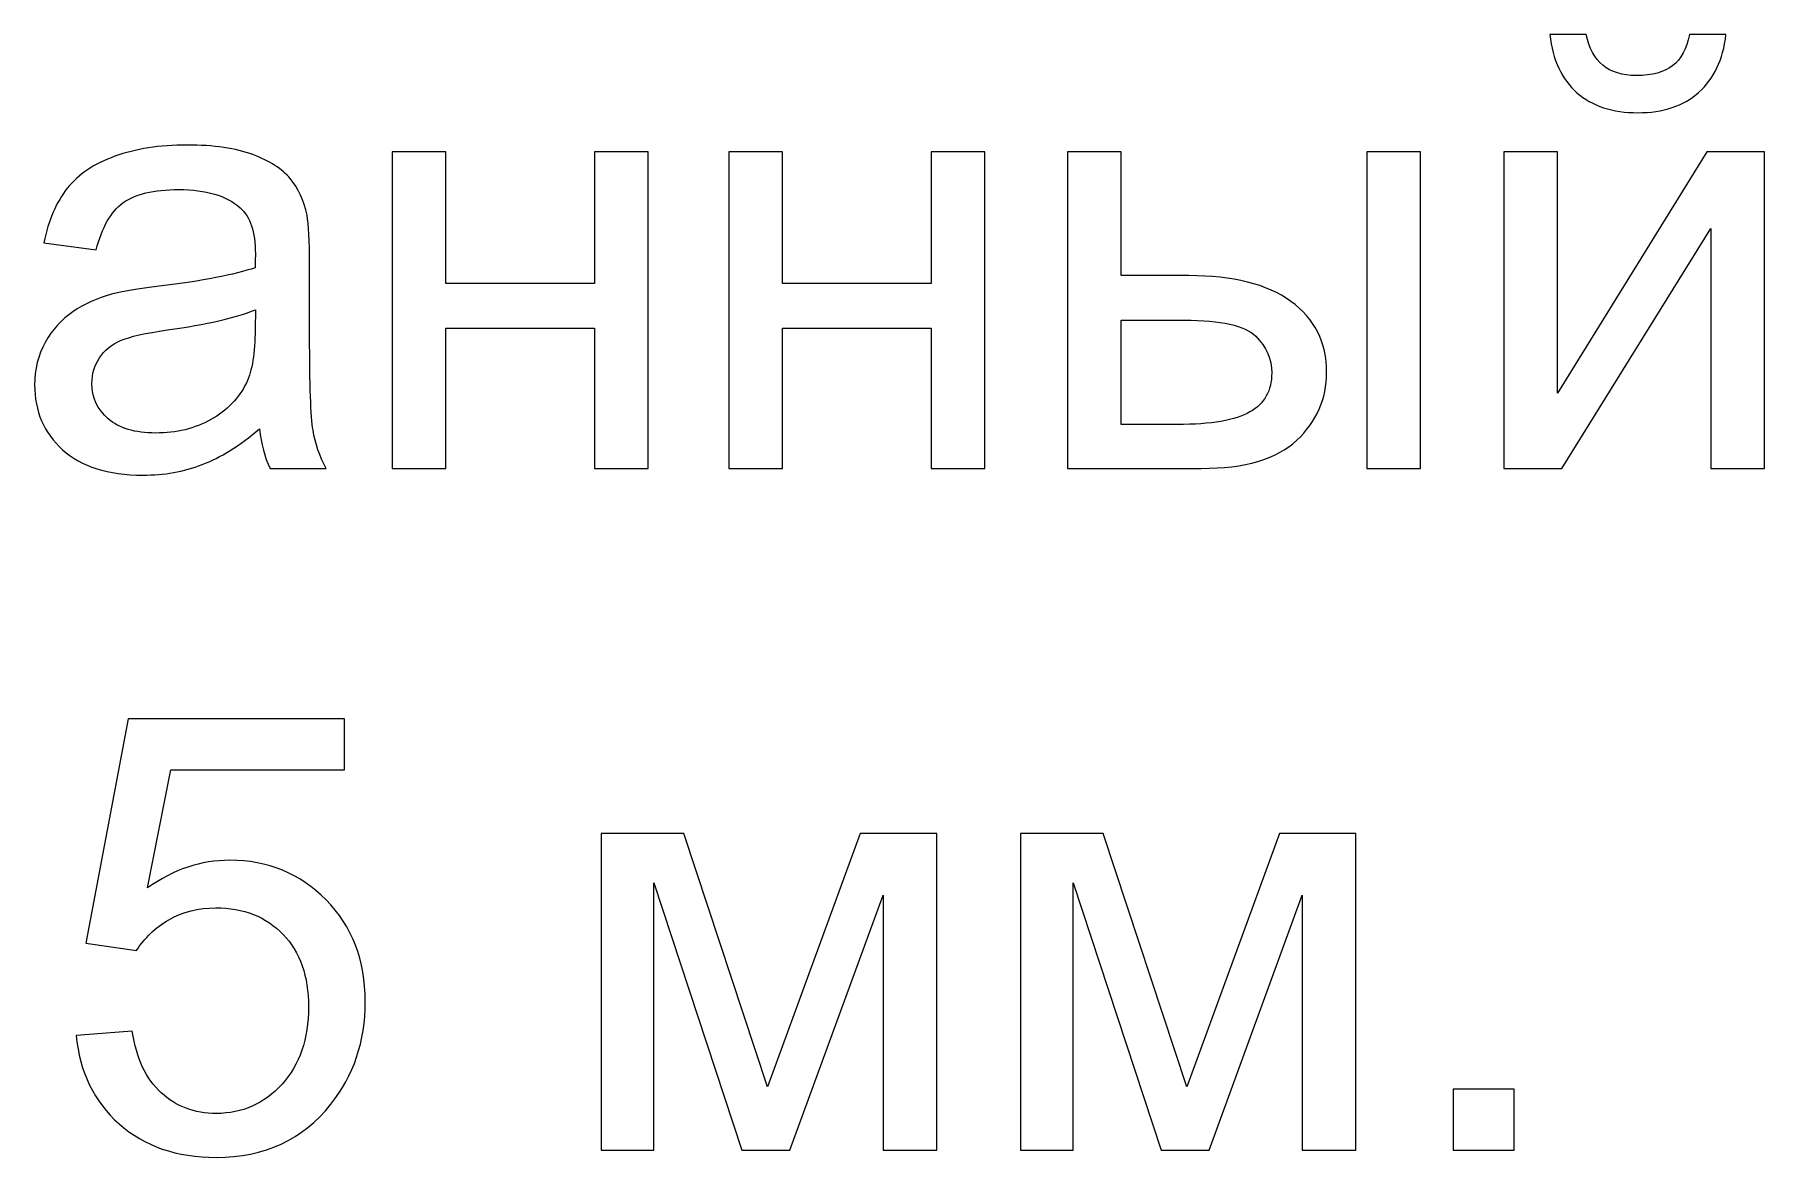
# Model space of a CAD drawing. Header units: centimetres. Extents: x 259 to 610, y 357 to 1252.
# Drawn here: x 296.47 to 306.47, y 1025.33 to 1031.82 of the extents above; entities that cross this region are included whole.
import ezdxf

# ---------------------------------------------------------------- set-up
doc = ezdxf.new("R2010")
doc.units = ezdxf.units.CM
doc.header["$MEASUREMENT"] = 0
doc.layers.add('layer 1', color=7, linetype='Continuous')

msp = doc.modelspace()

# ---------------------------------------------------------------- linework, layer by layer
at = {"layer": 'layer 1', "color": 250}
for points, knots in [([(306.03949, 1031.81939), (306.03949, 1031.81939), (306.25116, 1031.81939), (306.25116, 1031.81939), (306.25116, 1031.81939), (306.23411, 1031.67417), (306.18119, 1031.56246), (306.093, 1031.48484), (306.093, 1031.48484), (306.00481, 1031.40665), (305.8878, 1031.36784), (305.7414, 1031.36784), (305.7414, 1031.36784), (305.59441, 1031.36784), (305.47682, 1031.40665), (305.38921, 1031.48367), (305.38921, 1031.48367), (305.3016, 1031.56128), (305.24869, 1031.67299), (305.23164, 1031.81939), (305.23164, 1031.81939), (305.23164, 1031.81939), (305.4433, 1031.81939), (305.4433, 1031.81939), (305.4433, 1031.81939), (305.45918, 1031.74002), (305.49151, 1031.68064), (305.53914, 1031.64183), (305.53914, 1031.64183), (305.58676, 1031.60244), (305.65144, 1031.58303), (305.73199, 1031.58303), (305.73199, 1031.58303), (305.82548, 1031.58303), (305.89603, 1031.60185), (305.94366, 1031.64007), (305.94366, 1031.64007), (305.99128, 1031.6777), (306.02362, 1031.73767), (306.03949, 1031.81939)], [0, 0, 0, 0, 0.09090909, 0.09090909, 0.09090909, 0.09090909, 0.18181818, 0.18181818, 0.18181818, 0.18181818, 0.27272727, 0.27272727, 0.27272727, 0.27272727, 0.36363636, 0.36363636, 0.36363636, 0.36363636, 0.45454545, 0.45454545, 0.45454545, 0.45454545, 0.54545455, 0.54545455, 0.54545455, 0.54545455, 0.63636364, 0.63636364, 0.63636364, 0.63636364, 0.72727273, 0.72727273, 0.72727273, 0.72727273, 0.81818182, 0.81818182, 0.81818182, 0.81818182, 1, 1, 1, 1]), ([(297.76922, 1029.54046), (297.65398, 1029.44227), (297.54285, 1029.37347), (297.43643, 1029.3329), (297.43643, 1029.3329), (297.33001, 1029.29234), (297.21594, 1029.27234), (297.09365, 1029.27234), (297.09365, 1029.27234), (296.89257, 1029.27234), (296.73793, 1029.32115), (296.62975, 1029.41933), (296.62975, 1029.41933), (296.52156, 1029.51694), (296.46747, 1029.64217), (296.46747, 1029.79445), (296.46747, 1029.79445), (296.46747, 1029.88382), (296.48805, 1029.96555), (296.52862, 1030.03963), (296.52862, 1030.03963), (296.56978, 1030.11372), (296.62328, 1030.17251), (296.68913, 1030.2172), (296.68913, 1030.2172), (296.75557, 1030.26188), (296.82965, 1030.29599), (296.91256, 1030.31892), (296.91256, 1030.31892), (296.9737, 1030.33479), (297.06601, 1030.35008), (297.1889, 1030.36537), (297.1889, 1030.36537), (297.43937, 1030.39476), (297.62458, 1030.43063), (297.74276, 1030.47179), (297.74276, 1030.47179), (297.74393, 1030.51412), (297.74452, 1030.54117), (297.74452, 1030.55234), (297.74452, 1030.55234), (297.74452, 1030.67816), (297.71512, 1030.76694), (297.65633, 1030.81868), (297.65633, 1030.81868), (297.57695, 1030.88865), (297.45877, 1030.92334), (297.30238, 1030.92334), (297.30238, 1030.92334), (297.15597, 1030.92334), (297.04779, 1030.89747), (296.97841, 1030.84632), (296.97841, 1030.84632), (296.90844, 1030.79517), (296.85729, 1030.70462), (296.82377, 1030.57409), (296.82377, 1030.57409), (296.82377, 1030.57409), (296.52039, 1030.61642), (296.52039, 1030.61642), (296.52039, 1030.61642), (296.54802, 1030.74636), (296.59329, 1030.85161), (296.65679, 1030.93157), (296.65679, 1030.93157), (296.72029, 1031.01154), (296.81202, 1031.07268), (296.93196, 1031.11619), (296.93196, 1031.11619), (297.05132, 1031.15911), (297.19066, 1031.18087), (297.34824, 1031.18087), (297.34824, 1031.18087), (297.50463, 1031.18087), (297.63222, 1031.16264), (297.73041, 1031.1256), (297.73041, 1031.1256), (297.82801, 1031.08856), (297.90033, 1031.0427), (297.94619, 1030.98684), (297.94619, 1030.98684), (297.99205, 1030.93098), (298.02439, 1030.86043), (298.04321, 1030.77517), (298.04321, 1030.77517), (298.0532, 1030.72226), (298.05849, 1030.62701), (298.05849, 1030.49001), (298.05849, 1030.49001), (298.05849, 1030.49001), (298.05849, 1030.07844), (298.05849, 1030.07844), (298.05849, 1030.07844), (298.05849, 1029.79093), (298.06496, 1029.60925), (298.0779, 1029.53222), (298.0779, 1029.53222), (298.09024, 1029.4552), (298.11611, 1029.38171), (298.15374, 1029.31115), (298.15374, 1029.31115), (298.15374, 1029.31115), (297.82919, 1029.31115), (297.82919, 1029.31115), (297.82919, 1029.31115), (297.79803, 1029.37641), (297.77804, 1029.45285), (297.76922, 1029.54046)], [0, 0, 0, 0, 0.03571429, 0.03571429, 0.03571429, 0.03571429, 0.07142857, 0.07142857, 0.07142857, 0.07142857, 0.10714286, 0.10714286, 0.10714286, 0.10714286, 0.14285714, 0.14285714, 0.14285714, 0.14285714, 0.17857143, 0.17857143, 0.17857143, 0.17857143, 0.21428571, 0.21428571, 0.21428571, 0.21428571, 0.25, 0.25, 0.25, 0.25, 0.28571429, 0.28571429, 0.28571429, 0.28571429, 0.32142857, 0.32142857, 0.32142857, 0.32142857, 0.35714286, 0.35714286, 0.35714286, 0.35714286, 0.39285714, 0.39285714, 0.39285714, 0.39285714, 0.42857143, 0.42857143, 0.42857143, 0.42857143, 0.46428571, 0.46428571, 0.46428571, 0.46428571, 0.5, 0.5, 0.5, 0.5, 0.53571429, 0.53571429, 0.53571429, 0.53571429, 0.57142857, 0.57142857, 0.57142857, 0.57142857, 0.60714286, 0.60714286, 0.60714286, 0.60714286, 0.64285714, 0.64285714, 0.64285714, 0.64285714, 0.67857143, 0.67857143, 0.67857143, 0.67857143, 0.71428571, 0.71428571, 0.71428571, 0.71428571, 0.75, 0.75, 0.75, 0.75, 0.78571429, 0.78571429, 0.78571429, 0.78571429, 0.82142857, 0.82142857, 0.82142857, 0.82142857, 0.85714286, 0.85714286, 0.85714286, 0.85714286, 0.89285714, 0.89285714, 0.89285714, 0.89285714, 0.92857143, 0.92857143, 0.92857143, 0.92857143, 1, 1, 1, 1]), ([(298.53533, 1031.14206), (298.53533, 1031.14206), (298.84578, 1031.14206), (298.84578, 1031.14206), (298.84578, 1031.14206), (298.84578, 1031.14206), (298.84578, 1030.38006), (298.84578, 1030.38006), (298.84578, 1030.38006), (298.84578, 1030.38006), (299.70655, 1030.38006), (299.70655, 1030.38006), (299.70655, 1030.38006), (299.70655, 1030.38006), (299.70655, 1031.14206), (299.70655, 1031.14206), (299.70655, 1031.14206), (299.70655, 1031.14206), (300.017, 1031.14206), (300.017, 1031.14206), (300.017, 1031.14206), (300.017, 1031.14206), (300.017, 1029.31115), (300.017, 1029.31115), (300.017, 1029.31115), (300.017, 1029.31115), (299.70655, 1029.31115), (299.70655, 1029.31115), (299.70655, 1029.31115), (299.70655, 1029.31115), (299.70655, 1030.12254), (299.70655, 1030.12254), (299.70655, 1030.12254), (299.70655, 1030.12254), (298.84578, 1030.12254), (298.84578, 1030.12254), (298.84578, 1030.12254), (298.84578, 1030.12254), (298.84578, 1029.31115), (298.84578, 1029.31115), (298.84578, 1029.31115), (298.84578, 1029.31115), (298.53533, 1029.31115), (298.53533, 1029.31115), (298.53533, 1029.31115), (298.53533, 1029.31115), (298.53533, 1031.14206), (298.53533, 1031.14206)], [0, 0, 0, 0, 0.07692308, 0.07692308, 0.07692308, 0.07692308, 0.15384615, 0.15384615, 0.15384615, 0.15384615, 0.23076923, 0.23076923, 0.23076923, 0.23076923, 0.30769231, 0.30769231, 0.30769231, 0.30769231, 0.38461538, 0.38461538, 0.38461538, 0.38461538, 0.46153846, 0.46153846, 0.46153846, 0.46153846, 0.53846154, 0.53846154, 0.53846154, 0.53846154, 0.61538462, 0.61538462, 0.61538462, 0.61538462, 0.69230769, 0.69230769, 0.69230769, 0.69230769, 0.76923077, 0.76923077, 0.76923077, 0.76923077, 0.84615385, 0.84615385, 0.84615385, 0.84615385, 1, 1, 1, 1]), ([(300.48325, 1031.14206), (300.48325, 1031.14206), (300.7937, 1031.14206), (300.7937, 1031.14206), (300.7937, 1031.14206), (300.7937, 1031.14206), (300.7937, 1030.38006), (300.7937, 1030.38006), (300.7937, 1030.38006), (300.7937, 1030.38006), (301.65447, 1030.38006), (301.65447, 1030.38006), (301.65447, 1030.38006), (301.65447, 1030.38006), (301.65447, 1031.14206), (301.65447, 1031.14206), (301.65447, 1031.14206), (301.65447, 1031.14206), (301.96492, 1031.14206), (301.96492, 1031.14206), (301.96492, 1031.14206), (301.96492, 1031.14206), (301.96492, 1029.31115), (301.96492, 1029.31115), (301.96492, 1029.31115), (301.96492, 1029.31115), (301.65447, 1029.31115), (301.65447, 1029.31115), (301.65447, 1029.31115), (301.65447, 1029.31115), (301.65447, 1030.12254), (301.65447, 1030.12254), (301.65447, 1030.12254), (301.65447, 1030.12254), (300.7937, 1030.12254), (300.7937, 1030.12254), (300.7937, 1030.12254), (300.7937, 1030.12254), (300.7937, 1029.31115), (300.7937, 1029.31115), (300.7937, 1029.31115), (300.7937, 1029.31115), (300.48325, 1029.31115), (300.48325, 1029.31115), (300.48325, 1029.31115), (300.48325, 1029.31115), (300.48325, 1031.14206), (300.48325, 1031.14206)], [0, 0, 0, 0, 0.07692308, 0.07692308, 0.07692308, 0.07692308, 0.15384615, 0.15384615, 0.15384615, 0.15384615, 0.23076923, 0.23076923, 0.23076923, 0.23076923, 0.30769231, 0.30769231, 0.30769231, 0.30769231, 0.38461538, 0.38461538, 0.38461538, 0.38461538, 0.46153846, 0.46153846, 0.46153846, 0.46153846, 0.53846154, 0.53846154, 0.53846154, 0.53846154, 0.61538462, 0.61538462, 0.61538462, 0.61538462, 0.69230769, 0.69230769, 0.69230769, 0.69230769, 0.76923077, 0.76923077, 0.76923077, 0.76923077, 0.84615385, 0.84615385, 0.84615385, 0.84615385, 1, 1, 1, 1]), ([(302.44176, 1031.14206), (302.44176, 1031.14206), (302.7522, 1031.14206), (302.7522, 1031.14206), (302.7522, 1031.14206), (302.7522, 1031.14206), (302.7522, 1030.42593), (302.7522, 1030.42593), (302.7522, 1030.42593), (302.7522, 1030.42593), (303.14378, 1030.42593), (303.14378, 1030.42593), (303.14378, 1030.42593), (303.39955, 1030.42593), (303.59592, 1030.37654), (303.7341, 1030.27717), (303.7341, 1030.27717), (303.87227, 1030.17781), (303.94106, 1030.04081), (303.94106, 1029.86619), (303.94106, 1029.86619), (303.94106, 1029.71332), (303.88344, 1029.58279), (303.7682, 1029.47402), (303.7682, 1029.47402), (303.65296, 1029.36524), (303.46893, 1029.31115), (303.21551, 1029.31115), (303.21551, 1029.31115), (303.21551, 1029.31115), (302.44176, 1029.31115), (302.44176, 1029.31115), (302.44176, 1029.31115), (302.44176, 1029.31115), (302.44176, 1031.14206), (302.44176, 1031.14206)], [0, 0, 0, 0, 0.1, 0.1, 0.1, 0.1, 0.2, 0.2, 0.2, 0.2, 0.3, 0.3, 0.3, 0.3, 0.4, 0.4, 0.4, 0.4, 0.5, 0.5, 0.5, 0.5, 0.6, 0.6, 0.6, 0.6, 0.7, 0.7, 0.7, 0.7, 0.8, 0.8, 0.8, 0.8, 1, 1, 1, 1]), ([(304.17389, 1031.14206), (304.17389, 1031.14206), (304.48433, 1031.14206), (304.48433, 1031.14206), (304.48433, 1031.14206), (304.48433, 1031.14206), (304.48433, 1029.31115), (304.48433, 1029.31115), (304.48433, 1029.31115), (304.48433, 1029.31115), (304.17389, 1029.31115), (304.17389, 1029.31115), (304.17389, 1029.31115), (304.17389, 1029.31115), (304.17389, 1031.14206), (304.17389, 1031.14206)], [0, 0, 0, 0, 0.2, 0.2, 0.2, 0.2, 0.4, 0.4, 0.4, 0.4, 0.6, 0.6, 0.6, 0.6, 1, 1, 1, 1]), ([(304.96705, 1031.14206), (304.96705, 1031.14206), (305.2775, 1031.14206), (305.2775, 1031.14206), (305.2775, 1031.14206), (305.2775, 1031.14206), (305.2775, 1029.74565), (305.2775, 1029.74565), (305.2775, 1029.74565), (305.2775, 1029.74565), (306.14004, 1031.14206), (306.14004, 1031.14206), (306.14004, 1031.14206), (306.14004, 1031.14206), (306.47341, 1031.14206), (306.47341, 1031.14206), (306.47341, 1031.14206), (306.47341, 1031.14206), (306.47341, 1029.31115), (306.47341, 1029.31115), (306.47341, 1029.31115), (306.47341, 1029.31115), (306.16297, 1029.31115), (306.16297, 1029.31115), (306.16297, 1029.31115), (306.16297, 1029.31115), (306.16297, 1030.69874), (306.16297, 1030.69874), (306.16297, 1030.69874), (306.16297, 1030.69874), (305.3016, 1029.31115), (305.3016, 1029.31115), (305.3016, 1029.31115), (305.3016, 1029.31115), (304.96705, 1029.31115), (304.96705, 1029.31115), (304.96705, 1029.31115), (304.96705, 1029.31115), (304.96705, 1031.14206), (304.96705, 1031.14206)], [0, 0, 0, 0, 0.09090909, 0.09090909, 0.09090909, 0.09090909, 0.18181818, 0.18181818, 0.18181818, 0.18181818, 0.27272727, 0.27272727, 0.27272727, 0.27272727, 0.36363636, 0.36363636, 0.36363636, 0.36363636, 0.45454545, 0.45454545, 0.45454545, 0.45454545, 0.54545455, 0.54545455, 0.54545455, 0.54545455, 0.63636364, 0.63636364, 0.63636364, 0.63636364, 0.72727273, 0.72727273, 0.72727273, 0.72727273, 0.81818182, 0.81818182, 0.81818182, 0.81818182, 1, 1, 1, 1]), ([(297.74452, 1030.22837), (297.63163, 1030.18251), (297.4623, 1030.1437), (297.23652, 1030.11195), (297.23652, 1030.11195), (297.10835, 1030.09373), (297.0178, 1030.07315), (296.96489, 1030.05022), (296.96489, 1030.05022), (296.91197, 1030.02729), (296.8714, 1029.99377), (296.84259, 1029.95026), (296.84259, 1029.95026), (296.81378, 1029.90617), (296.79908, 1029.85737), (296.79908, 1029.80327), (296.79908, 1029.80327), (296.79908, 1029.72155), (296.83024, 1029.65276), (296.89315, 1029.59808), (296.89315, 1029.59808), (296.95607, 1029.54339), (297.04779, 1029.51576), (297.16832, 1029.51576), (297.16832, 1029.51576), (297.28768, 1029.51576), (297.3941, 1029.54163), (297.48758, 1029.59396), (297.48758, 1029.59396), (297.58048, 1029.6457), (297.64927, 1029.71684), (297.69278, 1029.8068), (297.69278, 1029.8068), (297.7263, 1029.87677), (297.74276, 1029.97966), (297.74276, 1030.11548), (297.74276, 1030.11548), (297.74276, 1030.11548), (297.74452, 1030.22837), (297.74452, 1030.22837)], [0, 0, 0, 0, 0.09090909, 0.09090909, 0.09090909, 0.09090909, 0.18181818, 0.18181818, 0.18181818, 0.18181818, 0.27272727, 0.27272727, 0.27272727, 0.27272727, 0.36363636, 0.36363636, 0.36363636, 0.36363636, 0.45454545, 0.45454545, 0.45454545, 0.45454545, 0.54545455, 0.54545455, 0.54545455, 0.54545455, 0.63636364, 0.63636364, 0.63636364, 0.63636364, 0.72727273, 0.72727273, 0.72727273, 0.72727273, 0.81818182, 0.81818182, 0.81818182, 0.81818182, 1, 1, 1, 1]), ([(302.7522, 1029.56515), (302.7522, 1029.56515), (303.07793, 1029.56515), (303.07793, 1029.56515), (303.07793, 1029.56515), (303.27372, 1029.56515), (303.41424, 1029.58926), (303.49774, 1029.63747), (303.49774, 1029.63747), (303.58181, 1029.68568), (303.62356, 1029.76094), (303.62356, 1029.86325), (303.62356, 1029.86325), (303.62356, 1029.94262), (303.5924, 1030.01318), (303.53066, 1030.0755), (303.53066, 1030.0755), (303.46834, 1030.13724), (303.33134, 1030.1684), (303.11909, 1030.1684), (303.11909, 1030.1684), (303.11909, 1030.1684), (302.7522, 1030.1684), (302.7522, 1030.1684), (302.7522, 1030.1684), (302.7522, 1030.1684), (302.7522, 1029.56515), (302.7522, 1029.56515)], [0, 0, 0, 0, 0.125, 0.125, 0.125, 0.125, 0.25, 0.25, 0.25, 0.25, 0.375, 0.375, 0.375, 0.375, 0.5, 0.5, 0.5, 0.5, 0.625, 0.625, 0.625, 0.625, 0.75, 0.75, 0.75, 0.75, 1, 1, 1, 1]), ([(296.70795, 1026.03326), (296.70795, 1026.03326), (297.0325, 1026.05796), (297.0325, 1026.05796), (297.0325, 1026.05796), (297.05661, 1025.89979), (297.11246, 1025.78103), (297.19948, 1025.70106), (297.19948, 1025.70106), (297.2865, 1025.62169), (297.39292, 1025.58171), (297.51816, 1025.58171), (297.51816, 1025.58171), (297.66926, 1025.58171), (297.79568, 1025.63815), (297.89857, 1025.75045), (297.89857, 1025.75045), (298.00087, 1025.86334), (298.05203, 1026.01268), (298.05203, 1026.19848), (298.05203, 1026.19848), (298.05203, 1026.37545), (298.00323, 1026.5148), (297.90504, 1026.61711), (297.90504, 1026.61711), (297.80685, 1026.71941), (297.67691, 1026.77056), (297.51522, 1026.77056), (297.51522, 1026.77056), (297.41468, 1026.77056), (297.32472, 1026.74763), (297.24476, 1026.70177), (297.24476, 1026.70177), (297.16538, 1026.65591), (297.10306, 1026.59653), (297.0572, 1026.52362), (297.0572, 1026.52362), (297.0572, 1026.52362), (296.76439, 1026.56595), (296.76439, 1026.56595), (296.76439, 1026.56595), (296.76439, 1026.56595), (297.00781, 1027.86417), (297.00781, 1027.86417), (297.00781, 1027.86417), (297.00781, 1027.86417), (298.26017, 1027.86417), (298.26017, 1027.86417), (298.26017, 1027.86417), (298.26017, 1027.86417), (298.26017, 1027.56784), (298.26017, 1027.56784), (298.26017, 1027.56784), (298.26017, 1027.56784), (297.25534, 1027.56784), (297.25534, 1027.56784), (297.25534, 1027.56784), (297.25534, 1027.56784), (297.1207, 1026.88639), (297.1207, 1026.88639), (297.1207, 1026.88639), (297.2718, 1026.99281), (297.43055, 1027.04573), (297.59636, 1027.04573), (297.59636, 1027.04573), (297.81625, 1027.04573), (298.00205, 1026.9693), (298.15316, 1026.81643), (298.15316, 1026.81643), (298.30426, 1026.66356), (298.38011, 1026.46718), (298.38011, 1026.22729), (298.38011, 1026.22729), (298.38011, 1025.99857), (298.31367, 1025.80102), (298.18079, 1025.63462), (298.18079, 1025.63462), (298.0191, 1025.43001), (297.79803, 1025.32771), (297.51816, 1025.32771), (297.51816, 1025.32771), (297.28885, 1025.32771), (297.10188, 1025.39238), (296.95665, 1025.52115), (296.95665, 1025.52115), (296.81143, 1025.64991), (296.72852, 1025.82042), (296.70795, 1026.03326)], [0, 0, 0, 0, 0.04347826, 0.04347826, 0.04347826, 0.04347826, 0.08695652, 0.08695652, 0.08695652, 0.08695652, 0.13043478, 0.13043478, 0.13043478, 0.13043478, 0.17391304, 0.17391304, 0.17391304, 0.17391304, 0.2173913, 0.2173913, 0.2173913, 0.2173913, 0.26086957, 0.26086957, 0.26086957, 0.26086957, 0.30434783, 0.30434783, 0.30434783, 0.30434783, 0.34782609, 0.34782609, 0.34782609, 0.34782609, 0.39130435, 0.39130435, 0.39130435, 0.39130435, 0.43478261, 0.43478261, 0.43478261, 0.43478261, 0.47826087, 0.47826087, 0.47826087, 0.47826087, 0.52173913, 0.52173913, 0.52173913, 0.52173913, 0.56521739, 0.56521739, 0.56521739, 0.56521739, 0.60869565, 0.60869565, 0.60869565, 0.60869565, 0.65217391, 0.65217391, 0.65217391, 0.65217391, 0.69565217, 0.69565217, 0.69565217, 0.69565217, 0.73913043, 0.73913043, 0.73913043, 0.73913043, 0.7826087, 0.7826087, 0.7826087, 0.7826087, 0.82608696, 0.82608696, 0.82608696, 0.82608696, 0.86956522, 0.86956522, 0.86956522, 0.86956522, 0.91304348, 0.91304348, 0.91304348, 0.91304348, 1, 1, 1, 1]), ([(299.74536, 1027.20095), (299.74536, 1027.20095), (300.22278, 1027.20095), (300.22278, 1027.20095), (300.22278, 1027.20095), (300.22278, 1027.20095), (300.70667, 1025.73575), (300.70667, 1025.73575), (300.70667, 1025.73575), (300.70667, 1025.73575), (301.24231, 1027.20095), (301.24231, 1027.20095), (301.24231, 1027.20095), (301.24231, 1027.20095), (301.68563, 1027.20095), (301.68563, 1027.20095), (301.68563, 1027.20095), (301.68563, 1027.20095), (301.68563, 1025.37004), (301.68563, 1025.37004), (301.68563, 1025.37004), (301.68563, 1025.37004), (301.37519, 1025.37004), (301.37519, 1025.37004), (301.37519, 1025.37004), (301.37519, 1025.37004), (301.37519, 1026.84406), (301.37519, 1026.84406), (301.37519, 1026.84406), (301.37519, 1026.84406), (300.83603, 1025.37004), (300.83603, 1025.37004), (300.83603, 1025.37004), (300.83603, 1025.37004), (300.55851, 1025.37004), (300.55851, 1025.37004), (300.55851, 1025.37004), (300.55851, 1025.37004), (300.04874, 1026.91462), (300.04874, 1026.91462), (300.04874, 1026.91462), (300.04874, 1026.91462), (300.04874, 1025.37004), (300.04874, 1025.37004), (300.04874, 1025.37004), (300.04874, 1025.37004), (299.74536, 1025.37004), (299.74536, 1025.37004), (299.74536, 1025.37004), (299.74536, 1025.37004), (299.74536, 1027.20095), (299.74536, 1027.20095)], [0, 0, 0, 0, 0.07142857, 0.07142857, 0.07142857, 0.07142857, 0.14285714, 0.14285714, 0.14285714, 0.14285714, 0.21428571, 0.21428571, 0.21428571, 0.21428571, 0.28571429, 0.28571429, 0.28571429, 0.28571429, 0.35714286, 0.35714286, 0.35714286, 0.35714286, 0.42857143, 0.42857143, 0.42857143, 0.42857143, 0.5, 0.5, 0.5, 0.5, 0.57142857, 0.57142857, 0.57142857, 0.57142857, 0.64285714, 0.64285714, 0.64285714, 0.64285714, 0.71428571, 0.71428571, 0.71428571, 0.71428571, 0.78571429, 0.78571429, 0.78571429, 0.78571429, 0.85714286, 0.85714286, 0.85714286, 0.85714286, 1, 1, 1, 1]), ([(302.1707, 1027.20095), (302.1707, 1027.20095), (302.64812, 1027.20095), (302.64812, 1027.20095), (302.64812, 1027.20095), (302.64812, 1027.20095), (303.13201, 1025.73575), (303.13201, 1025.73575), (303.13201, 1025.73575), (303.13201, 1025.73575), (303.66765, 1027.20095), (303.66765, 1027.20095), (303.66765, 1027.20095), (303.66765, 1027.20095), (304.11097, 1027.20095), (304.11097, 1027.20095), (304.11097, 1027.20095), (304.11097, 1027.20095), (304.11097, 1025.37004), (304.11097, 1025.37004), (304.11097, 1025.37004), (304.11097, 1025.37004), (303.80053, 1025.37004), (303.80053, 1025.37004), (303.80053, 1025.37004), (303.80053, 1025.37004), (303.80053, 1026.84406), (303.80053, 1026.84406), (303.80053, 1026.84406), (303.80053, 1026.84406), (303.26137, 1025.37004), (303.26137, 1025.37004), (303.26137, 1025.37004), (303.26137, 1025.37004), (302.98385, 1025.37004), (302.98385, 1025.37004), (302.98385, 1025.37004), (302.98385, 1025.37004), (302.47408, 1026.91462), (302.47408, 1026.91462), (302.47408, 1026.91462), (302.47408, 1026.91462), (302.47408, 1025.37004), (302.47408, 1025.37004), (302.47408, 1025.37004), (302.47408, 1025.37004), (302.1707, 1025.37004), (302.1707, 1025.37004), (302.1707, 1025.37004), (302.1707, 1025.37004), (302.1707, 1027.20095), (302.1707, 1027.20095)], [0, 0, 0, 0, 0.07142857, 0.07142857, 0.07142857, 0.07142857, 0.14285714, 0.14285714, 0.14285714, 0.14285714, 0.21428571, 0.21428571, 0.21428571, 0.21428571, 0.28571429, 0.28571429, 0.28571429, 0.28571429, 0.35714286, 0.35714286, 0.35714286, 0.35714286, 0.42857143, 0.42857143, 0.42857143, 0.42857143, 0.5, 0.5, 0.5, 0.5, 0.57142857, 0.57142857, 0.57142857, 0.57142857, 0.64285714, 0.64285714, 0.64285714, 0.64285714, 0.71428571, 0.71428571, 0.71428571, 0.71428571, 0.78571429, 0.78571429, 0.78571429, 0.78571429, 0.85714286, 0.85714286, 0.85714286, 0.85714286, 1, 1, 1, 1]), ([(304.67365, 1025.37004), (304.67365, 1025.37004), (304.67365, 1025.72282), (304.67365, 1025.72282), (304.67365, 1025.72282), (304.67365, 1025.72282), (305.02642, 1025.72282), (305.02642, 1025.72282), (305.02642, 1025.72282), (305.02642, 1025.72282), (305.02642, 1025.37004), (305.02642, 1025.37004), (305.02642, 1025.37004), (305.02642, 1025.37004), (304.67365, 1025.37004), (304.67365, 1025.37004)], [0, 0, 0, 0, 0.2, 0.2, 0.2, 0.2, 0.4, 0.4, 0.4, 0.4, 0.6, 0.6, 0.6, 0.6, 1, 1, 1, 1])]:
    msp.add_open_spline(points, degree=3, knots=knots, dxfattribs=at)

doc.saveas('drawing.dxf')
